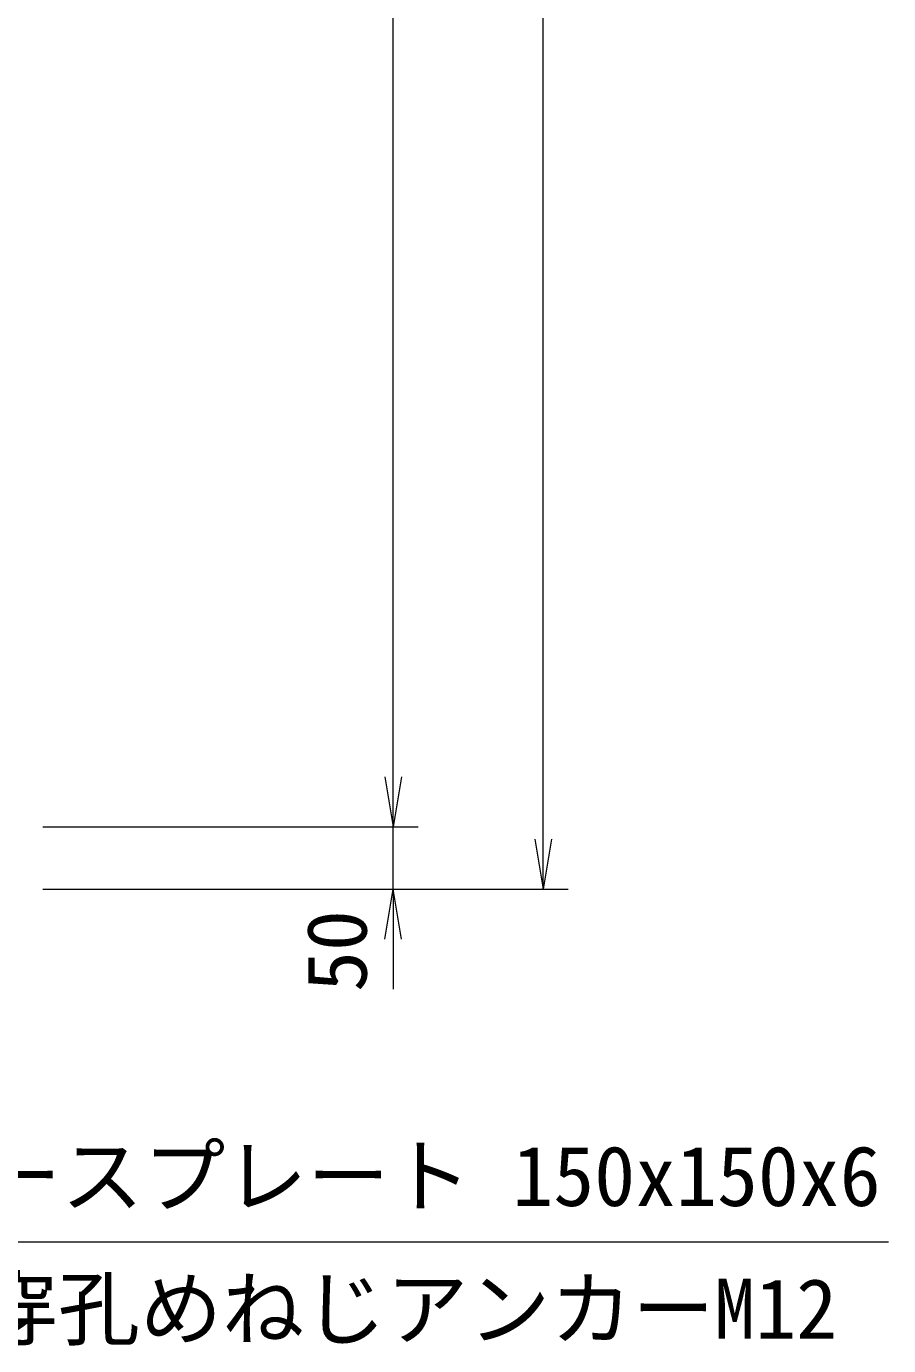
# Model space of a CAD drawing. Units: millimetres, scale not verified. Extents: x -4200 to 4200, y -2970 to 2970.
# Drawn here: x -1227 to -538, y -754 to 302 of the extents above; entities that cross this region are included whole.
import ezdxf
from ezdxf.enums import TextEntityAlignment as Align

# ---------------------------------------------------------------- set-up
doc = ezdxf.new("R2010")
doc.units = ezdxf.units.MM
doc.header["$LTSCALE"] = 20
for name, color, linetype, lineweight in [('0-1_D-STR-TXT', 7, 'Continuous', 9), ('0-5_D-STR-DIM', 7, 'Continuous', 9), ('0-6_0', 3, 'Continuous', 18)]:
    doc.layers.add(name, color=color, linetype=linetype, lineweight=lineweight)
doc.styles.add('ＭＳ ゴシック', font='')
doc.styles.get('ＭＳ ゴシック').set_extended_font_data('MS Gothic')

# ---------------------------------------------------------------- blocks, each defined once
blk = doc.blocks.new('_Open')
at = {"layer": '0-6_0', "color": 7, "lineweight": 9}
blk.add_line((-20, 3.33), (0, 0), dxfattribs=at)
blk.add_lwpolyline([(-20, -3.33), (0, 0), (-20, 0)], dxfattribs=at)

msp = doc.modelspace()

# ---------------------------------------------------------------- linework, layer by layer
at = {"layer": '0-1_D-STR-TXT'}
msp.add_lwpolyline([(-537.65, -670.89), (-1384.26, -670.89), (-1517.57, -388.13)], dxfattribs=at)
at = {"layer": '0-5_D-STR-DIM'}
for p, q in [((-933.73, -298.41), (-933.73, 1571.59)), ((-813.73, -348.41), (-813.73, 1571.59)), ((-933.73, -298.41), (-933.73, -258.41)), ((-1213.73, -338.41), (-913.73, -338.41)), ((-1213.73, -338.41), (-913.73, -338.41)), ((-933.73, -388.41), (-933.73, -338.41)), ((-1213.73, -388.41), (-913.73, -388.41)), ((-1213.73, -388.41), (-793.73, -388.41)), ((-933.73, -428.41), (-933.73, -468.41))]:
    msp.add_line(p, q, dxfattribs=at)

# ---------------------------------------------------------------- block references
at = {"layer": '0-5_D-STR-DIM', "xscale": 2, "yscale": 2}
for p, rotation in [((-933.73, -338.41), 270), ((-933.73, -338.41), 270), ((-813.73, -388.41), 270), ((-933.73, -388.41), 90)]:
    msp.add_blockref('_Open', p, dxfattribs=dict(at, rotation=rotation))

# ---------------------------------------------------------------- texts
at = {"layer": '0-1_D-STR-TXT', "style": 'ＭＳ ゴシック'}
for s, p in [('ベースプレート 150x150x6 ', (-1330.29, -656.27)), ('他穿孔めねじアンカーM12', (-1332.91, -762.51))]:
    msp.add_text(s, height=48.09, dxfattribs=at).set_placement(p, align=Align.BOTTOM_LEFT)
at = {"layer": '0-5_D-STR-DIM', "style": 'ＭＳ ゴシック'}
msp.add_text('50', height=48.09, rotation=90, dxfattribs=at).set_placement((-940.47, -470.6), align=Align.BOTTOM_LEFT)

doc.saveas('drawing.dxf')
